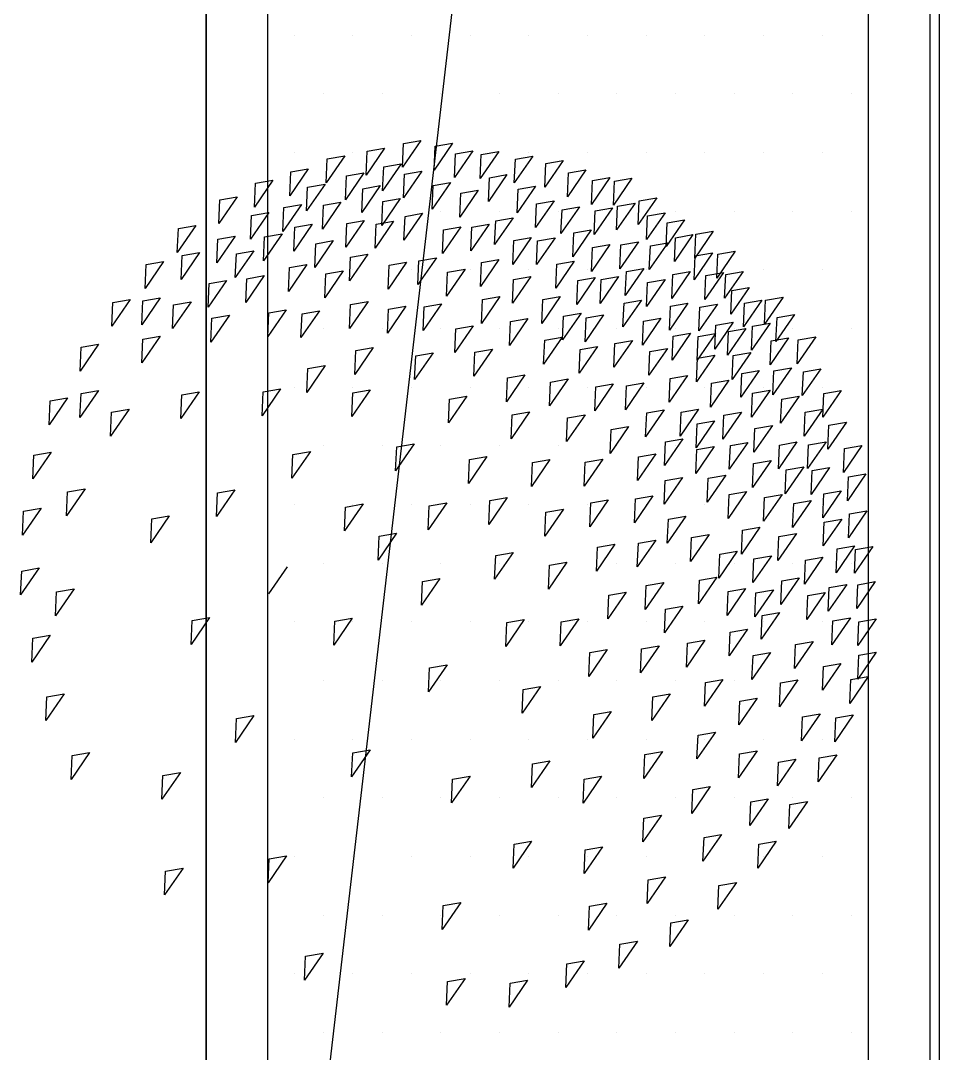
# Model space of a CAD drawing. Header units: millimetres. Extents: x 43168.9 to 43194.6, y -25545.1 to -25543.4.
# Drawn here: x 43171.352 to 43171.4127, y -25544.7542 to -25544.6871 of the extents above; entities that cross this region are included whole.
import ezdxf

# ---------------------------------------------------------------- set-up
doc = ezdxf.new("R2010")
doc.units = ezdxf.units.MM
doc.header["$LTSCALE"] = 200
doc.layers.add('agac_sgh', color=7, linetype='Continuous', true_color=0x244700)
doc.layers.add('cim_sgh', color=7, linetype='Continuous', true_color=0x248f00)
for name, color, linetype in [('arsasiniri_sgh', 10, 'Continuous'), ('gor-2_sgh', 161, 'Continuous'), ('tarama-zemin_sgh', 197, 'Continuous'), ('vaziyet-01_sgh', 33, 'Continuous')]:
    doc.layers.add(name, color=color, linetype=linetype)

msp = doc.modelspace()

# ---------------------------------------------------------------- linework, layer by layer
at = {"layer": 'agac_sgh', "color": 0}
for p, q in [((43171.377949, -25544.694911), (43171.37675, -25544.696656)), ((43171.376817, -25544.695107), (43171.377949, -25544.694911)), ((43171.380012, -25544.695085), (43171.378813, -25544.69683)), ((43171.37888, -25544.695281), (43171.380012, -25544.695085)), ((43171.375597, -25544.695415), (43171.374398, -25544.69716)), ((43171.374398, -25544.69716), (43171.374466, -25544.695611)), ((43171.374466, -25544.695611), (43171.375597, -25544.695415)), ((43171.37675, -25544.696656), (43171.376817, -25544.695107)), ((43171.378813, -25544.69683), (43171.37888, -25544.695281)), ((43171.381332, -25544.695581), (43171.380133, -25544.697326)), ((43171.3802, -25544.695777), (43171.381332, -25544.695581)), ((43171.383005, -25544.695629), (43171.381806, -25544.697375)), ((43171.381873, -25544.695825), (43171.383005, -25544.695629)), ((43171.373007, -25544.695912), (43171.371808, -25544.697657)), ((43171.371808, -25544.697657), (43171.371875, -25544.696108)), ((43171.371875, -25544.696108), (43171.373007, -25544.695912)), ((43171.380133, -25544.697326), (43171.3802, -25544.695777)), ((43171.381806, -25544.697375), (43171.381873, -25544.695825)), ((43171.385219, -25544.695922), (43171.384019, -25544.697668)), ((43171.384019, -25544.697668), (43171.384087, -25544.696118)), ((43171.384087, -25544.696118), (43171.385219, -25544.695922)), ((43171.387193, -25544.696208), (43171.385994, -25544.697954)), ((43171.385994, -25544.697954), (43171.386061, -25544.696404)), ((43171.386061, -25544.696404), (43171.387193, -25544.696208)), ((43171.37063, -25544.696758), (43171.369431, -25544.698503)), ((43171.369431, -25544.698503), (43171.369498, -25544.696954)), ((43171.369498, -25544.696954), (43171.37063, -25544.696758)), ((43171.374256, -25544.697016), (43171.373057, -25544.698761)), ((43171.373124, -25544.697212), (43171.374256, -25544.697016)), ((43171.376666, -25544.696437), (43171.375467, -25544.698183)), ((43171.375467, -25544.698183), (43171.375535, -25544.696633)), ((43171.375535, -25544.696633), (43171.376666, -25544.696437)), ((43171.378016, -25544.696896), (43171.376817, -25544.698641)), ((43171.376817, -25544.698641), (43171.376884, -25544.697092)), ((43171.376884, -25544.697092), (43171.378016, -25544.696896)), ((43171.388665, -25544.696823), (43171.387465, -25544.698569)), ((43171.387465, -25544.698569), (43171.387533, -25544.697019)), ((43171.387533, -25544.697019), (43171.388665, -25544.696823)), ((43171.368341, -25544.697492), (43171.367142, -25544.699238)), ((43171.367142, -25544.699238), (43171.367209, -25544.697688)), ((43171.367209, -25544.697688), (43171.368341, -25544.697492)), ((43171.371728, -25544.697743), (43171.370529, -25544.699489)), ((43171.370596, -25544.697939), (43171.371728, -25544.697743)), ((43171.373057, -25544.698761), (43171.373124, -25544.697212)), ((43171.379878, -25544.697636), (43171.378679, -25544.699382)), ((43171.378746, -25544.697832), (43171.379878, -25544.697636)), ((43171.383533, -25544.697132), (43171.382334, -25544.698877)), ((43171.382334, -25544.698877), (43171.382401, -25544.697328)), ((43171.382401, -25544.697328), (43171.383533, -25544.697132)), ((43171.390224, -25544.697326), (43171.389025, -25544.699071)), ((43171.389025, -25544.699071), (43171.389092, -25544.697522)), ((43171.389092, -25544.697522), (43171.390224, -25544.697326)), ((43171.391658, -25544.697368), (43171.390459, -25544.699113)), ((43171.390459, -25544.699113), (43171.390526, -25544.697564)), ((43171.390526, -25544.697564), (43171.391658, -25544.697368)), ((43171.370529, -25544.699489), (43171.370596, -25544.697939)), ((43171.375312, -25544.697847), (43171.374113, -25544.699592)), ((43171.374113, -25544.699592), (43171.37418, -25544.698043)), ((43171.37418, -25544.698043), (43171.375312, -25544.697847)), ((43171.378679, -25544.699382), (43171.378746, -25544.697832)), ((43171.381676, -25544.698146), (43171.380477, -25544.699891)), ((43171.380477, -25544.699891), (43171.380544, -25544.698342)), ((43171.380544, -25544.698342), (43171.381676, -25544.698146)), ((43171.385395, -25544.697872), (43171.384196, -25544.699618)), ((43171.384196, -25544.699618), (43171.384263, -25544.698068)), ((43171.384263, -25544.698068), (43171.385395, -25544.697872)), ((43171.366027, -25544.698569), (43171.364828, -25544.700315)), ((43171.364828, -25544.700315), (43171.364895, -25544.698765)), ((43171.364895, -25544.698765), (43171.366027, -25544.698569)), ((43171.370194, -25544.699072), (43171.368995, -25544.700817)), ((43171.369062, -25544.699268), (43171.370194, -25544.699072)), ((43171.372759, -25544.698917), (43171.37156, -25544.700662)), ((43171.37156, -25544.700662), (43171.371627, -25544.699113)), ((43171.371627, -25544.699113), (43171.372759, -25544.698917)), ((43171.376608, -25544.698685), (43171.375409, -25544.700431)), ((43171.375409, -25544.700431), (43171.375476, -25544.698881)), ((43171.375476, -25544.698881), (43171.376608, -25544.698685)), ((43171.386602, -25544.698823), (43171.385403, -25544.700568)), ((43171.385403, -25544.700568), (43171.38547, -25544.699019)), ((43171.38547, -25544.699019), (43171.386602, -25544.698823)), ((43171.391859, -25544.698975), (43171.39066, -25544.70072)), ((43171.390727, -25544.699171), (43171.391859, -25544.698975)), ((43171.393268, -25544.698635), (43171.392069, -25544.70038)), ((43171.392069, -25544.70038), (43171.392136, -25544.698831)), ((43171.392136, -25544.698831), (43171.393268, -25544.698635)), ((43171.368081, -25544.699582), (43171.366882, -25544.701328)), ((43171.366882, -25544.701328), (43171.366949, -25544.699778)), ((43171.366949, -25544.699778), (43171.368081, -25544.699582)), ((43171.368995, -25544.700817), (43171.369062, -25544.699268)), ((43171.378054, -25544.699643), (43171.376855, -25544.701388)), ((43171.376922, -25544.699839), (43171.378054, -25544.699643)), ((43171.38825, -25544.699214), (43171.38705, -25544.700959)), ((43171.38705, -25544.700959), (43171.387118, -25544.69941)), ((43171.387118, -25544.69941), (43171.38825, -25544.699214)), ((43171.3904, -25544.699276), (43171.389201, -25544.701021)), ((43171.389201, -25544.701021), (43171.389268, -25544.699472)), ((43171.389268, -25544.699472), (43171.3904, -25544.699276)), ((43171.39066, -25544.70072), (43171.390727, -25544.699171)), ((43171.393808, -25544.699604), (43171.392609, -25544.701349)), ((43171.392677, -25544.6998), (43171.393808, -25544.699604)), ((43171.363335, -25544.700436), (43171.362136, -25544.702182)), ((43171.362203, -25544.700632), (43171.363335, -25544.700436)), ((43171.370898, -25544.70035), (43171.369699, -25544.702096)), ((43171.369766, -25544.700546), (43171.370898, -25544.70035)), ((43171.374269, -25544.700105), (43171.373069, -25544.70185)), ((43171.373069, -25544.70185), (43171.373137, -25544.700301)), ((43171.373137, -25544.700301), (43171.374269, -25544.700105)), ((43171.37618, -25544.70016), (43171.374981, -25544.701906)), ((43171.374981, -25544.701906), (43171.375048, -25544.700356)), ((43171.375048, -25544.700356), (43171.37618, -25544.70016)), ((43171.376855, -25544.701388), (43171.376922, -25544.699839)), ((43171.382393, -25544.70034), (43171.381194, -25544.702086)), ((43171.381261, -25544.700536), (43171.382393, -25544.70034)), ((43171.38394, -25544.699928), (43171.382741, -25544.701673)), ((43171.382741, -25544.701673), (43171.382808, -25544.700124)), ((43171.382808, -25544.700124), (43171.38394, -25544.699928)), ((43171.392609, -25544.701349), (43171.392677, -25544.6998)), ((43171.395079, -25544.70006), (43171.39388, -25544.701805)), ((43171.39388, -25544.701805), (43171.393947, -25544.700256)), ((43171.393947, -25544.700256), (43171.395079, -25544.70006)), ((43171.362136, -25544.702182), (43171.362203, -25544.700632)), ((43171.365893, -25544.701121), (43171.364693, -25544.702866)), ((43171.364761, -25544.701317), (43171.365893, -25544.701121)), ((43171.368936, -25544.70098), (43171.367737, -25544.702725)), ((43171.367804, -25544.701176), (43171.368936, -25544.70098)), ((43171.369699, -25544.702096), (43171.369766, -25544.700546)), ((43171.380544, -25544.700516), (43171.379345, -25544.702261)), ((43171.379345, -25544.702261), (43171.379412, -25544.700712)), ((43171.379412, -25544.700712), (43171.380544, -25544.700516)), ((43171.381194, -25544.702086), (43171.381261, -25544.700536)), ((43171.389017, -25544.700723), (43171.387818, -25544.702469)), ((43171.387818, -25544.702469), (43171.387885, -25544.700919)), ((43171.387885, -25544.700919), (43171.389017, -25544.700723)), ((43171.395619, -25544.701029), (43171.39442, -25544.702774)), ((43171.394488, -25544.701225), (43171.395619, -25544.701029)), ((43171.39694, -25544.7008), (43171.395741, -25544.702546)), ((43171.395741, -25544.702546), (43171.395808, -25544.700996)), ((43171.395808, -25544.700996), (43171.39694, -25544.7008)), ((43171.364693, -25544.702866), (43171.364761, -25544.701317)), ((43171.367737, -25544.702725), (43171.367804, -25544.701176)), ((43171.372256, -25544.701419), (43171.371057, -25544.703165)), ((43171.371057, -25544.703165), (43171.371124, -25544.701615)), ((43171.371124, -25544.701615), (43171.372256, -25544.701419)), ((43171.385122, -25544.70122), (43171.383923, -25544.702966)), ((43171.383923, -25544.702966), (43171.38399, -25544.701416)), ((43171.38399, -25544.701416), (43171.385122, -25544.70122)), ((43171.386665, -25544.701227), (43171.385466, -25544.702972)), ((43171.385466, -25544.702972), (43171.385533, -25544.701423)), ((43171.385533, -25544.701423), (43171.386665, -25544.701227)), ((43171.390224, -25544.701673), (43171.389025, -25544.703419)), ((43171.389092, -25544.701869), (43171.390224, -25544.701673)), ((43171.392073, -25544.701498), (43171.390874, -25544.703244)), ((43171.390874, -25544.703244), (43171.390941, -25544.701694)), ((43171.390941, -25544.701694), (43171.392073, -25544.701498)), ((43171.393985, -25544.701554), (43171.392785, -25544.703299)), ((43171.392785, -25544.703299), (43171.392853, -25544.70175)), ((43171.392853, -25544.70175), (43171.393985, -25544.701554)), ((43171.39442, -25544.702774), (43171.394488, -25544.701225)), ((43171.363578, -25544.702198), (43171.362379, -25544.703943)), ((43171.362379, -25544.703943), (43171.362447, -25544.702393)), ((43171.362447, -25544.702393), (43171.363578, -25544.702198)), ((43171.3671, -25544.702071), (43171.365901, -25544.703816)), ((43171.365901, -25544.703816), (43171.365968, -25544.702267)), ((43171.365968, -25544.702267), (43171.3671, -25544.702071)), ((43171.374508, -25544.702286), (43171.373308, -25544.704031)), ((43171.373376, -25544.702482), (43171.374508, -25544.702286)), ((43171.389025, -25544.703419), (43171.389092, -25544.701869)), ((43171.39689, -25544.70221), (43171.395691, -25544.703955)), ((43171.395691, -25544.703955), (43171.395758, -25544.702406)), ((43171.395758, -25544.702406), (43171.39689, -25544.70221)), ((43171.398361, -25544.7021), (43171.397162, -25544.703845)), ((43171.397162, -25544.703845), (43171.397229, -25544.702296)), ((43171.397229, -25544.702296), (43171.398361, -25544.7021)), ((43171.361248, -25544.702778), (43171.360049, -25544.704524)), ((43171.360049, -25544.704524), (43171.360116, -25544.702974)), ((43171.360116, -25544.702974), (43171.361248, -25544.702778)), ((43171.370546, -25544.702972), (43171.369347, -25544.704717)), ((43171.369414, -25544.703168), (43171.370546, -25544.702972)), ((43171.373308, -25544.704031), (43171.373376, -25544.702482)), ((43171.377023, -25544.702816), (43171.375824, -25544.704562)), ((43171.375824, -25544.704562), (43171.375891, -25544.703012)), ((43171.375891, -25544.703012), (43171.377023, -25544.702816)), ((43171.37896, -25544.702529), (43171.377761, -25544.704274)), ((43171.377761, -25544.704274), (43171.377828, -25544.702725)), ((43171.377828, -25544.702725), (43171.37896, -25544.702529)), ((43171.383022, -25544.702647), (43171.381823, -25544.704392)), ((43171.381823, -25544.704392), (43171.38189, -25544.702843)), ((43171.38189, -25544.702843), (43171.383022, -25544.702647)), ((43171.38791, -25544.70275), (43171.386711, -25544.704496)), ((43171.386711, -25544.704496), (43171.386778, -25544.702946)), ((43171.386778, -25544.702946), (43171.38791, -25544.70275)), ((43171.367779, -25544.703692), (43171.36658, -25544.705438)), ((43171.366647, -25544.703888), (43171.367779, -25544.703692)), ((43171.369347, -25544.704717), (43171.369414, -25544.703168)), ((43171.37291, -25544.703383), (43171.371711, -25544.705129)), ((43171.371711, -25544.705129), (43171.371778, -25544.703579)), ((43171.371778, -25544.703579), (43171.37291, -25544.703383)), ((43171.380821, -25544.703269), (43171.379622, -25544.705015)), ((43171.379622, -25544.705015), (43171.379689, -25544.703465)), ((43171.379689, -25544.703465), (43171.380821, -25544.703269)), ((43171.385097, -25544.703737), (43171.383898, -25544.705482)), ((43171.383965, -25544.703933), (43171.385097, -25544.703737)), ((43171.39079, -25544.703749), (43171.389591, -25544.705495)), ((43171.389658, -25544.703945), (43171.39079, -25544.703749)), ((43171.392425, -25544.703225), (43171.391226, -25544.70497)), ((43171.391226, -25544.70497), (43171.391293, -25544.703421)), ((43171.391293, -25544.703421), (43171.392425, -25544.703225)), ((43171.395443, -25544.703426), (43171.394244, -25544.705172)), ((43171.394244, -25544.705172), (43171.394312, -25544.703622)), ((43171.394312, -25544.703622), (43171.395443, -25544.703426)), ((43171.397594, -25544.703489), (43171.396395, -25544.705234)), ((43171.396395, -25544.705234), (43171.396462, -25544.703685)), ((43171.396462, -25544.703685), (43171.397594, -25544.703489)), ((43171.398877, -25544.703412), (43171.397678, -25544.705157)), ((43171.397678, -25544.705157), (43171.397745, -25544.703608)), ((43171.397745, -25544.703608), (43171.398877, -25544.703412)), ((43171.365335, -25544.704003), (43171.364136, -25544.705748)), ((43171.364136, -25544.705748), (43171.364203, -25544.704199)), ((43171.364203, -25544.704199), (43171.365335, -25544.704003)), ((43171.36658, -25544.705438), (43171.366647, -25544.703888)), ((43171.383898, -25544.705482), (43171.383965, -25544.703933)), ((43171.389268, -25544.703819), (43171.388069, -25544.705565)), ((43171.388069, -25544.705565), (43171.388136, -25544.704015)), ((43171.388136, -25544.704015), (43171.389268, -25544.703819)), ((43171.389591, -25544.705495), (43171.389658, -25544.703945)), ((43171.393808, -25544.703951), (43171.392609, -25544.705696)), ((43171.392609, -25544.705696), (43171.392677, -25544.704147)), ((43171.392677, -25544.704147), (43171.393808, -25544.703951)), ((43171.399279, -25544.704453), (43171.39808, -25544.706198)), ((43171.398147, -25544.704649), (43171.399279, -25544.704453)), ((43171.361021, -25544.705136), (43171.359822, -25544.706881)), ((43171.359889, -25544.705332), (43171.361021, -25544.705136)), ((43171.383085, -25544.705051), (43171.381886, -25544.706797)), ((43171.381953, -25544.705247), (43171.383085, -25544.705051)), ((43171.386996, -25544.70505), (43171.385797, -25544.706796)), ((43171.385864, -25544.705246), (43171.386996, -25544.70505)), ((43171.39808, -25544.706198), (43171.398147, -25544.704649)), ((43171.401468, -25544.705088), (43171.400269, -25544.706834)), ((43171.400336, -25544.705284), (43171.401468, -25544.705088)), ((43171.359072, -25544.705232), (43171.357873, -25544.706977)), ((43171.357873, -25544.706977), (43171.35794, -25544.705428)), ((43171.35794, -25544.705428), (43171.359072, -25544.705232)), ((43171.359822, -25544.706881), (43171.359889, -25544.705332)), ((43171.363025, -25544.705385), (43171.361826, -25544.70713)), ((43171.361826, -25544.70713), (43171.361893, -25544.705581)), ((43171.361893, -25544.705581), (43171.363025, -25544.705385)), ((43171.37452, -25544.705375), (43171.373321, -25544.70712)), ((43171.373321, -25544.70712), (43171.373388, -25544.705571)), ((43171.373388, -25544.705571), (43171.37452, -25544.705375)), ((43171.376973, -25544.705675), (43171.375774, -25544.70742)), ((43171.375841, -25544.705871), (43171.376973, -25544.705675)), ((43171.379299, -25544.705513), (43171.3781, -25544.707259)), ((43171.3781, -25544.707259), (43171.378167, -25544.705709)), ((43171.378167, -25544.705709), (43171.379299, -25544.705513)), ((43171.381886, -25544.706797), (43171.381953, -25544.705247)), ((43171.385797, -25544.706796), (43171.385864, -25544.705246)), ((43171.392274, -25544.705279), (43171.391075, -25544.707025)), ((43171.391075, -25544.707025), (43171.391142, -25544.705475)), ((43171.391142, -25544.705475), (43171.392274, -25544.705279)), ((43171.395293, -25544.705481), (43171.394093, -25544.707227)), ((43171.394093, -25544.707227), (43171.394161, -25544.705677)), ((43171.394161, -25544.705677), (43171.395293, -25544.705481)), ((43171.397204, -25544.705537), (43171.396005, -25544.707282)), ((43171.396005, -25544.707282), (43171.396072, -25544.705733)), ((43171.396072, -25544.705733), (43171.397204, -25544.705537)), ((43171.400097, -25544.705277), (43171.398898, -25544.707023)), ((43171.398898, -25544.707023), (43171.398965, -25544.705473)), ((43171.398965, -25544.705473), (43171.400097, -25544.705277)), ((43171.400269, -25544.706834), (43171.400336, -25544.705284)), ((43171.365515, -25544.706258), (43171.364316, -25544.708003)), ((43171.364316, -25544.708003), (43171.364383, -25544.706454)), ((43171.364383, -25544.706454), (43171.365515, -25544.706258)), ((43171.369213, -25544.705907), (43171.368014, -25544.707653)), ((43171.368014, -25544.707653), (43171.368081, -25544.706103)), ((43171.368081, -25544.706103), (43171.369213, -25544.705907)), ((43171.371363, -25544.70597), (43171.370164, -25544.707715)), ((43171.370164, -25544.707715), (43171.370232, -25544.706166)), ((43171.370232, -25544.706166), (43171.371363, -25544.70597)), ((43171.375774, -25544.70742), (43171.375841, -25544.705871)), ((43171.384896, -25544.706477), (43171.383697, -25544.708222)), ((43171.383764, -25544.706673), (43171.384896, -25544.706477)), ((43171.388354, -25544.706119), (43171.387155, -25544.707865)), ((43171.387155, -25544.707865), (43171.387223, -25544.706315)), ((43171.387223, -25544.706315), (43171.388354, -25544.706119)), ((43171.389809, -25544.706238), (43171.38861, -25544.707983)), ((43171.38861, -25544.707983), (43171.388677, -25544.706434)), ((43171.388677, -25544.706434), (43171.389809, -25544.706238)), ((43171.393544, -25544.70646), (43171.392345, -25544.708206)), ((43171.392413, -25544.706656), (43171.393544, -25544.70646)), ((43171.40221, -25544.706216), (43171.401011, -25544.707961)), ((43171.401011, -25544.707961), (43171.401078, -25544.706412)), ((43171.401078, -25544.706412), (43171.40221, -25544.706216)), ((43171.381349, -25544.706946), (43171.38015, -25544.708691)), ((43171.38015, -25544.708691), (43171.380217, -25544.707142)), ((43171.380217, -25544.707142), (43171.381349, -25544.706946)), ((43171.383697, -25544.708222), (43171.383764, -25544.706673)), ((43171.392345, -25544.708206), (43171.392413, -25544.706656)), ((43171.398236, -25544.706711), (43171.397036, -25544.708456)), ((43171.397036, -25544.708456), (43171.397104, -25544.706907)), ((43171.397104, -25544.706907), (43171.398236, -25544.706711)), ((43171.399057, -25544.707116), (43171.397858, -25544.708861)), ((43171.397925, -25544.707312), (43171.399057, -25544.707116)), ((43171.400625, -25544.70678), (43171.399426, -25544.708525)), ((43171.399426, -25544.708525), (43171.399493, -25544.706976)), ((43171.399493, -25544.706976), (43171.400625, -25544.70678)), ((43171.361025, -25544.707615), (43171.359826, -25544.70936)), ((43171.359826, -25544.70936), (43171.359894, -25544.707811)), ((43171.359894, -25544.707811), (43171.361025, -25544.707615)), ((43171.387122, -25544.707685), (43171.385923, -25544.709431)), ((43171.38599, -25544.707881), (43171.387122, -25544.707685)), ((43171.395469, -25544.707431), (43171.39427, -25544.709177)), ((43171.39427, -25544.709177), (43171.394337, -25544.707627)), ((43171.394337, -25544.707627), (43171.395469, -25544.707431)), ((43171.397091, -25544.70744), (43171.395892, -25544.709186)), ((43171.395892, -25544.709186), (43171.395959, -25544.707636)), ((43171.395959, -25544.707636), (43171.397091, -25544.70744)), ((43171.397858, -25544.708861), (43171.397925, -25544.707312)), ((43171.401832, -25544.70773), (43171.400633, -25544.709476)), ((43171.400701, -25544.707926), (43171.401832, -25544.70773)), ((43171.403593, -25544.707667), (43171.402394, -25544.709412)), ((43171.402461, -25544.707863), (43171.403593, -25544.707667)), ((43171.357022, -25544.708147), (43171.355823, -25544.709893)), ((43171.355823, -25544.709893), (43171.35589, -25544.708343)), ((43171.35589, -25544.708343), (43171.357022, -25544.708147)), ((43171.37486, -25544.708359), (43171.373661, -25544.710105)), ((43171.373728, -25544.708555), (43171.37486, -25544.708359)), ((43171.382594, -25544.708469), (43171.381395, -25544.710215)), ((43171.381463, -25544.708665), (43171.382594, -25544.708469)), ((43171.385923, -25544.709431), (43171.38599, -25544.707881)), ((43171.389419, -25544.708286), (43171.38822, -25544.710031)), ((43171.38822, -25544.710031), (43171.388287, -25544.708482)), ((43171.388287, -25544.708482), (43171.389419, -25544.708286)), ((43171.391683, -25544.707894), (43171.390484, -25544.709639)), ((43171.390484, -25544.709639), (43171.390551, -25544.70809)), ((43171.390551, -25544.70809), (43171.391683, -25544.707894)), ((43171.393959, -25544.708417), (43171.39276, -25544.710163)), ((43171.392828, -25544.708613), (43171.393959, -25544.708417)), ((43171.400633, -25544.709476), (43171.400701, -25544.707926)), ((43171.402394, -25544.709412), (43171.402461, -25544.707863)), ((43171.373661, -25544.710105), (43171.373728, -25544.708555)), ((43171.378746, -25544.708701), (43171.377547, -25544.710446)), ((43171.377547, -25544.710446), (43171.377614, -25544.708897)), ((43171.377614, -25544.708897), (43171.378746, -25544.708701)), ((43171.381395, -25544.710215), (43171.381463, -25544.708665)), ((43171.39276, -25544.710163), (43171.392828, -25544.708613)), ((43171.397041, -25544.70885), (43171.395842, -25544.710595)), ((43171.395842, -25544.710595), (43171.395909, -25544.709046)), ((43171.395909, -25544.709046), (43171.397041, -25544.70885)), ((43171.399367, -25544.708689), (43171.398168, -25544.710434)), ((43171.398168, -25544.710434), (43171.398236, -25544.708885)), ((43171.398236, -25544.708885), (43171.399367, -25544.708689)), ((43171.371741, -25544.709527), (43171.370542, -25544.711273)), ((43171.370542, -25544.711273), (43171.370609, -25544.709723)), ((43171.370609, -25544.709723), (43171.371741, -25544.709527)), ((43171.402009, -25544.70968), (43171.400809, -25544.711426)), ((43171.400877, -25544.709876), (43171.402009, -25544.70968)), ((43171.40392, -25544.709736), (43171.402721, -25544.711481)), ((43171.402788, -25544.709932), (43171.40392, -25544.709736)), ((43171.384707, -25544.710132), (43171.383508, -25544.711878)), ((43171.383508, -25544.711878), (43171.383575, -25544.710328)), ((43171.383575, -25544.710328), (43171.384707, -25544.710132)), ((43171.387508, -25544.710404), (43171.386309, -25544.712149)), ((43171.386376, -25544.7106), (43171.387508, -25544.710404)), ((43171.395267, -25544.710171), (43171.394068, -25544.711917)), ((43171.394068, -25544.711917), (43171.394136, -25544.710367)), ((43171.394136, -25544.710367), (43171.395267, -25544.710171)), ((43171.397959, -25544.710478), (43171.39676, -25544.712224)), ((43171.396827, -25544.710674), (43171.397959, -25544.710478)), ((43171.399921, -25544.709849), (43171.398722, -25544.711594)), ((43171.398722, -25544.711594), (43171.398789, -25544.710045)), ((43171.398789, -25544.710045), (43171.399921, -25544.709849)), ((43171.400809, -25544.711426), (43171.400877, -25544.709876)), ((43171.402721, -25544.711481), (43171.402788, -25544.709932)), ((43171.357014, -25544.71116), (43171.355815, -25544.712905)), ((43171.355882, -25544.711356), (43171.357014, -25544.71116)), ((43171.368836, -25544.711045), (43171.367637, -25544.71279)), ((43171.367704, -25544.711241), (43171.368836, -25544.711045)), ((43171.374659, -25544.711099), (43171.37346, -25544.712845)), ((43171.373527, -25544.711295), (43171.374659, -25544.711099)), ((43171.386309, -25544.712149), (43171.386376, -25544.7106)), ((43171.390438, -25544.710718), (43171.389239, -25544.712463)), ((43171.389239, -25544.712463), (43171.389306, -25544.710914)), ((43171.389306, -25544.710914), (43171.390438, -25544.710718)), ((43171.392438, -25544.710661), (43171.391239, -25544.712407)), ((43171.391239, -25544.712407), (43171.391306, -25544.710857)), ((43171.391306, -25544.710857), (43171.392438, -25544.710661)), ((43171.39676, -25544.712224), (43171.396827, -25544.710674)), ((43171.400625, -25544.711128), (43171.399426, -25544.712873)), ((43171.399493, -25544.711324), (43171.400625, -25544.711128)), ((43171.405253, -25544.711147), (43171.404054, -25544.712893)), ((43171.404121, -25544.711343), (43171.405253, -25544.711147)), ((43171.35501, -25544.711635), (43171.353811, -25544.713381)), ((43171.353811, -25544.713381), (43171.353878, -25544.711831)), ((43171.353878, -25544.711831), (43171.35501, -25544.711635)), ((43171.355815, -25544.712905), (43171.355882, -25544.711356)), ((43171.363553, -25544.711235), (43171.362354, -25544.71298)), ((43171.362354, -25544.71298), (43171.362422, -25544.711431)), ((43171.362422, -25544.711431), (43171.363553, -25544.711235)), ((43171.367637, -25544.71279), (43171.367704, -25544.711241)), ((43171.37346, -25544.712845), (43171.373527, -25544.711295)), ((43171.380934, -25544.71151), (43171.379735, -25544.713255)), ((43171.379735, -25544.713255), (43171.379802, -25544.711706)), ((43171.379802, -25544.711706), (43171.380934, -25544.71151)), ((43171.399426, -25544.712873), (43171.399493, -25544.711324)), ((43171.402512, -25544.711525), (43171.401313, -25544.713271)), ((43171.401313, -25544.713271), (43171.40138, -25544.711721)), ((43171.40138, -25544.711721), (43171.402512, -25544.711525)), ((43171.404054, -25544.712893), (43171.404121, -25544.711343)), ((43171.359001, -25544.712361), (43171.357802, -25544.714107)), ((43171.357869, -25544.712557), (43171.359001, -25544.712361)), ((43171.393746, -25544.712415), (43171.392547, -25544.714161)), ((43171.392614, -25544.712611), (43171.393746, -25544.712415)), ((43171.395984, -25544.712366), (43171.394785, -25544.714111)), ((43171.394853, -25544.712562), (43171.395984, -25544.712366)), ((43171.404046, -25544.712371), (43171.402847, -25544.714116)), ((43171.402914, -25544.712567), (43171.404046, -25544.712371)), ((43171.357802, -25544.714107), (43171.357869, -25544.712557)), ((43171.385009, -25544.712543), (43171.38381, -25544.714289)), ((43171.38381, -25544.714289), (43171.383877, -25544.712739)), ((43171.383877, -25544.712739), (43171.385009, -25544.712543)), ((43171.388615, -25544.712724), (43171.387415, -25544.71447)), ((43171.387415, -25544.71447), (43171.387483, -25544.71292)), ((43171.387483, -25544.71292), (43171.388615, -25544.712724)), ((43171.392547, -25544.714161), (43171.392614, -25544.712611)), ((43171.394785, -25544.714111), (43171.394853, -25544.712562)), ((43171.39702, -25544.71312), (43171.395821, -25544.714866)), ((43171.395888, -25544.713316), (43171.39702, -25544.71312)), ((43171.398764, -25544.712561), (43171.397565, -25544.714306)), ((43171.397565, -25544.714306), (43171.397632, -25544.712757)), ((43171.397632, -25544.712757), (43171.398764, -25544.712561)), ((43171.402847, -25544.714116), (43171.402914, -25544.712567)), ((43171.391432, -25544.713492), (43171.390233, -25544.715238)), ((43171.390233, -25544.715238), (43171.3903, -25544.713688)), ((43171.3903, -25544.713688), (43171.391432, -25544.713492)), ((43171.395821, -25544.714866), (43171.395888, -25544.713316)), ((43171.400776, -25544.71342), (43171.399577, -25544.715165)), ((43171.399577, -25544.715165), (43171.399644, -25544.713616)), ((43171.399644, -25544.713616), (43171.400776, -25544.71342)), ((43171.40558, -25544.713216), (43171.404381, -25544.714961)), ((43171.404381, -25544.714961), (43171.404448, -25544.713412)), ((43171.404448, -25544.713412), (43171.40558, -25544.713216)), ((43171.394966, -25544.714281), (43171.393767, -25544.716027)), ((43171.393767, -25544.716027), (43171.393834, -25544.714477)), ((43171.393834, -25544.714477), (43171.394966, -25544.714281)), ((43171.399179, -25544.714518), (43171.39798, -25544.716263)), ((43171.398047, -25544.714714), (43171.399179, -25544.714518)), ((43171.402373, -25544.714496), (43171.401174, -25544.716241)), ((43171.401241, -25544.714692), (43171.402373, -25544.714496)), ((43171.404264, -25544.714475), (43171.403065, -25544.71622)), ((43171.403132, -25544.714671), (43171.404264, -25544.714475)), ((43171.353953, -25544.715151), (43171.352754, -25544.716897)), ((43171.352821, -25544.715347), (43171.353953, -25544.715151)), ((43171.370773, -25544.715105), (43171.369573, -25544.716851)), ((43171.369641, -25544.715301), (43171.370773, -25544.715105)), ((43171.377514, -25544.714614), (43171.376314, -25544.71636)), ((43171.376314, -25544.71636), (43171.376382, -25544.71481)), ((43171.376382, -25544.71481), (43171.377514, -25544.714614)), ((43171.397003, -25544.714798), (43171.395804, -25544.716543)), ((43171.395804, -25544.716543), (43171.395871, -25544.714994)), ((43171.395871, -25544.714994), (43171.397003, -25544.714798)), ((43171.39798, -25544.716263), (43171.398047, -25544.714714)), ((43171.401174, -25544.716241), (43171.401241, -25544.714692)), ((43171.403065, -25544.71622), (43171.403132, -25544.714671)), ((43171.406587, -25544.714733), (43171.405387, -25544.716478)), ((43171.405387, -25544.716478), (43171.405455, -25544.714929)), ((43171.405455, -25544.714929), (43171.406587, -25544.714733)), ((43171.352754, -25544.716897), (43171.352821, -25544.715347)), ((43171.369573, -25544.716851), (43171.369641, -25544.715301)), ((43171.382242, -25544.715438), (43171.381043, -25544.717183)), ((43171.381043, -25544.717183), (43171.381111, -25544.715634)), ((43171.381111, -25544.715634), (43171.382242, -25544.715438)), ((43171.386326, -25544.715632), (43171.385127, -25544.717378)), ((43171.385127, -25544.717378), (43171.385194, -25544.715828)), ((43171.385194, -25544.715828), (43171.386326, -25544.715632)), ((43171.389759, -25544.715618), (43171.38856, -25544.717363)), ((43171.38856, -25544.717363), (43171.388627, -25544.715814)), ((43171.388627, -25544.715814), (43171.389759, -25544.715618)), ((43171.393218, -25544.71526), (43171.392019, -25544.717006)), ((43171.392019, -25544.717006), (43171.392086, -25544.715456)), ((43171.392086, -25544.715456), (43171.393218, -25544.71526)), ((43171.400688, -25544.715706), (43171.399489, -25544.717451)), ((43171.399556, -25544.715902), (43171.400688, -25544.715706)), ((43171.399489, -25544.717451), (43171.399556, -25544.715902)), ((43171.402814, -25544.71611), (43171.401614, -25544.717856)), ((43171.401614, -25544.717856), (43171.401682, -25544.716306)), ((43171.401682, -25544.716306), (43171.402814, -25544.71611)), ((43171.404486, -25544.716159), (43171.403287, -25544.717904)), ((43171.403287, -25544.717904), (43171.403354, -25544.716355)), ((43171.403354, -25544.716355), (43171.404486, -25544.716159)), ((43171.394941, -25544.716797), (43171.393742, -25544.718543)), ((43171.393742, -25544.718543), (43171.393809, -25544.716993)), ((43171.393809, -25544.716993), (43171.394941, -25544.716797)), ((43171.397745, -25544.71665), (43171.396546, -25544.718395)), ((43171.396546, -25544.718395), (43171.396613, -25544.716846)), ((43171.396613, -25544.716846), (43171.397745, -25544.71665)), ((43171.406851, -25544.716571), (43171.405652, -25544.718316)), ((43171.405652, -25544.718316), (43171.405719, -25544.716767)), ((43171.405719, -25544.716767), (43171.406851, -25544.716571)), ((43171.356146, -25544.717541), (43171.354947, -25544.719287)), ((43171.354947, -25544.719287), (43171.355014, -25544.717737)), ((43171.355014, -25544.717737), (43171.356146, -25544.717541)), ((43171.36588, -25544.717595), (43171.364681, -25544.71934)), ((43171.364681, -25544.71934), (43171.364748, -25544.717791)), ((43171.364748, -25544.717791), (43171.36588, -25544.717595)), ((43171.399103, -25544.717719), (43171.397904, -25544.719464)), ((43171.397972, -25544.717915), (43171.399103, -25544.717719)), ((43171.405253, -25544.717668), (43171.404054, -25544.719414)), ((43171.404054, -25544.719414), (43171.404122, -25544.717864)), ((43171.404122, -25544.717864), (43171.405253, -25544.717668)), ((43171.374193, -25544.718522), (43171.372994, -25544.720268)), ((43171.373062, -25544.718718), (43171.374193, -25544.718522)), ((43171.379627, -25544.718451), (43171.378427, -25544.720196)), ((43171.378495, -25544.718647), (43171.379627, -25544.718451)), ((43171.383563, -25544.718107), (43171.382364, -25544.719853)), ((43171.382364, -25544.719853), (43171.382431, -25544.718303)), ((43171.382431, -25544.718303), (43171.383563, -25544.718107)), ((43171.390124, -25544.718259), (43171.388925, -25544.720005)), ((43171.388925, -25544.720005), (43171.388992, -25544.718455)), ((43171.388992, -25544.718455), (43171.390124, -25544.718259)), ((43171.393016, -25544.718), (43171.391817, -25544.719746)), ((43171.391817, -25544.719746), (43171.391885, -25544.718196)), ((43171.391885, -25544.718196), (43171.393016, -25544.718)), ((43171.397904, -25544.719464), (43171.397972, -25544.717915)), ((43171.401405, -25544.7179), (43171.400206, -25544.719646)), ((43171.400206, -25544.719646), (43171.400273, -25544.718096)), ((43171.400273, -25544.718096), (43171.401405, -25544.7179)), ((43171.403292, -25544.718298), (43171.402092, -25544.720043)), ((43171.402092, -25544.720043), (43171.40216, -25544.718494)), ((43171.40216, -25544.718494), (43171.403292, -25544.718298)), ((43171.353287, -25544.718793), (43171.352088, -25544.720539)), ((43171.352088, -25544.720539), (43171.352155, -25544.718989)), ((43171.352155, -25544.718989), (43171.353287, -25544.718793)), ((43171.372994, -25544.720268), (43171.373062, -25544.718718)), ((43171.378427, -25544.720196), (43171.378495, -25544.718647)), ((43171.387206, -25544.718861), (43171.386007, -25544.720607)), ((43171.386007, -25544.720607), (43171.386074, -25544.719057)), ((43171.386074, -25544.719057), (43171.387206, -25544.718861)), ((43171.406914, -25544.718975), (43171.405715, -25544.72072)), ((43171.405715, -25544.72072), (43171.405782, -25544.719171)), ((43171.405782, -25544.719171), (43171.406914, -25544.718975)), ((43171.361604, -25544.719301), (43171.360405, -25544.721047)), ((43171.360405, -25544.721047), (43171.360472, -25544.719497)), ((43171.360472, -25544.719497), (43171.361604, -25544.719301)), ((43171.395154, -25544.719321), (43171.393955, -25544.721066)), ((43171.393955, -25544.721066), (43171.394023, -25544.719517)), ((43171.394023, -25544.719517), (43171.395154, -25544.719321)), ((43171.405279, -25544.7195), (43171.40408, -25544.721245)), ((43171.40408, -25544.721245), (43171.404147, -25544.719696)), ((43171.404147, -25544.719696), (43171.405279, -25544.7195)), ((43171.376369, -25544.720416), (43171.37517, -25544.722161)), ((43171.375237, -25544.720612), (43171.376369, -25544.720416)), ((43171.396664, -25544.720508), (43171.395465, -25544.722254)), ((43171.395532, -25544.720704), (43171.396664, -25544.720508)), ((43171.399971, -25544.720032), (43171.398772, -25544.721778)), ((43171.398772, -25544.721778), (43171.398839, -25544.720228)), ((43171.398839, -25544.720228), (43171.399971, -25544.720032)), ((43171.402336, -25544.720444), (43171.401137, -25544.722189)), ((43171.401204, -25544.72064), (43171.402336, -25544.720444)), ((43171.37517, -25544.722161), (43171.375237, -25544.720612)), ((43171.390551, -25544.721132), (43171.389352, -25544.722877)), ((43171.38942, -25544.721328), (43171.390551, -25544.721132)), ((43171.393205, -25544.720866), (43171.392006, -25544.722611)), ((43171.392006, -25544.722611), (43171.392073, -25544.721062)), ((43171.392073, -25544.721062), (43171.393205, -25544.720866)), ((43171.395465, -25544.722254), (43171.395532, -25544.720704)), ((43171.401137, -25544.722189), (43171.401204, -25544.72064)), ((43171.406109, -25544.72124), (43171.40491, -25544.722985)), ((43171.404977, -25544.721436), (43171.406109, -25544.72124)), ((43171.38394, -25544.721665), (43171.382741, -25544.72341)), ((43171.382741, -25544.72341), (43171.382808, -25544.721861)), ((43171.382808, -25544.721861), (43171.38394, -25544.721665)), ((43171.389352, -25544.722877), (43171.38942, -25544.721328)), ((43171.3985, -25544.721591), (43171.397301, -25544.723337)), ((43171.397301, -25544.723337), (43171.397368, -25544.721787)), ((43171.397368, -25544.721787), (43171.3985, -25544.721591)), ((43171.400713, -25544.721884), (43171.399514, -25544.72363)), ((43171.399581, -25544.72208), (43171.400713, -25544.721884)), ((43171.40491, -25544.722985), (43171.404977, -25544.721436)), ((43171.407304, -25544.721275), (43171.406104, -25544.72302)), ((43171.406104, -25544.72302), (43171.406172, -25544.721471)), ((43171.406172, -25544.721471), (43171.407304, -25544.721275)), ((43171.387432, -25544.7223), (43171.386233, -25544.724045)), ((43171.386233, -25544.724045), (43171.386301, -25544.722496)), ((43171.386301, -25544.722496), (43171.387432, -25544.7223)), ((43171.399514, -25544.72363), (43171.399581, -25544.72208)), ((43171.404059, -25544.721981), (43171.40286, -25544.723727)), ((43171.40286, -25544.723727), (43171.402927, -25544.722177)), ((43171.402927, -25544.722177), (43171.404059, -25544.721981)), ((43171.353161, -25544.722679), (43171.351962, -25544.724425)), ((43171.351962, -25544.724425), (43171.352029, -25544.722875)), ((43171.352029, -25544.722875), (43171.353161, -25544.722679)), ((43171.369263, -25544.722612), (43171.368064, -25544.724358)), ((43171.379186, -25544.723358), (43171.377987, -25544.725103)), ((43171.377987, -25544.725103), (43171.378055, -25544.723554)), ((43171.378055, -25544.723554), (43171.379186, -25544.723358)), ((43171.393721, -25544.723626), (43171.392522, -25544.725372)), ((43171.392522, -25544.725372), (43171.392589, -25544.723822)), ((43171.392589, -25544.723822), (43171.393721, -25544.723626)), ((43171.397179, -25544.723269), (43171.39598, -25544.725015)), ((43171.39598, -25544.725015), (43171.396047, -25544.723465)), ((43171.396047, -25544.723465), (43171.397179, -25544.723269)), ((43171.402524, -25544.72331), (43171.401325, -25544.725055)), ((43171.401325, -25544.725055), (43171.401393, -25544.723506)), ((43171.401393, -25544.723506), (43171.402524, -25544.72331)), ((43171.405606, -25544.723742), (43171.404407, -25544.725488)), ((43171.404474, -25544.723938), (43171.405606, -25544.723742)), ((43171.407454, -25544.723567), (43171.406255, -25544.725312)), ((43171.406255, -25544.725312), (43171.406323, -25544.723763)), ((43171.406323, -25544.723763), (43171.407454, -25544.723567)), ((43171.355429, -25544.724042), (43171.35423, -25544.725787)), ((43171.35423, -25544.725787), (43171.354297, -25544.724238)), ((43171.354297, -25544.724238), (43171.355429, -25544.724042)), ((43171.391281, -25544.724242), (43171.390082, -25544.725988)), ((43171.390082, -25544.725988), (43171.390149, -25544.724438)), ((43171.390149, -25544.724438), (43171.391281, -25544.724242)), ((43171.399041, -25544.72401), (43171.397842, -25544.725755)), ((43171.397842, -25544.725755), (43171.397909, -25544.724206)), ((43171.397909, -25544.724206), (43171.399041, -25544.72401)), ((43171.400843, -25544.7241), (43171.399644, -25544.725845)), ((43171.399644, -25544.725845), (43171.399711, -25544.724296)), ((43171.399711, -25544.724296), (43171.400843, -25544.7241)), ((43171.40421, -25544.724274), (43171.403011, -25544.726019)), ((43171.403011, -25544.726019), (43171.403078, -25544.72447)), ((43171.403078, -25544.72447), (43171.40421, -25544.724274)), ((43171.404407, -25544.725488), (43171.404474, -25544.723938)), ((43171.394966, -25544.72515), (43171.393767, -25544.726895)), ((43171.393834, -25544.725346), (43171.394966, -25544.72515)), ((43171.364233, -25544.725899), (43171.363034, -25544.727644)), ((43171.363101, -25544.726095), (43171.364233, -25544.725899)), ((43171.373489, -25544.725938), (43171.37229, -25544.727684)), ((43171.372357, -25544.726134), (43171.373489, -25544.725938)), ((43171.393767, -25544.726895), (43171.393834, -25544.725346)), ((43171.401242, -25544.725561), (43171.400043, -25544.727306)), ((43171.400043, -25544.727306), (43171.40011, -25544.725757)), ((43171.40011, -25544.725757), (43171.401242, -25544.725561)), ((43171.405845, -25544.725923), (43171.404646, -25544.727668)), ((43171.404713, -25544.726119), (43171.405845, -25544.725923)), ((43171.363034, -25544.727644), (43171.363101, -25544.726095)), ((43171.37229, -25544.727684), (43171.372357, -25544.726134)), ((43171.384657, -25544.726033), (43171.383458, -25544.727779)), ((43171.383458, -25544.727779), (43171.383525, -25544.726229)), ((43171.383525, -25544.726229), (43171.384657, -25544.726033)), ((43171.3882, -25544.725983), (43171.387001, -25544.727729)), ((43171.387001, -25544.727729), (43171.387068, -25544.726179)), ((43171.387068, -25544.726179), (43171.3882, -25544.725983)), ((43171.404646, -25544.727668), (43171.404713, -25544.726119)), ((43171.407517, -25544.725971), (43171.406318, -25544.727717)), ((43171.406318, -25544.727717), (43171.406386, -25544.726167)), ((43171.406386, -25544.726167), (43171.407517, -25544.725971)), ((43171.353878, -25544.727048), (43171.352679, -25544.728793)), ((43171.352679, -25544.728793), (43171.352746, -25544.727244)), ((43171.352746, -25544.727244), (43171.353878, -25544.727048)), ((43171.399167, -25544.726645), (43171.397967, -25544.72839)), ((43171.397967, -25544.72839), (43171.398035, -25544.726841)), ((43171.398035, -25544.726841), (43171.399167, -25544.726645)), ((43171.393419, -25544.727736), (43171.39222, -25544.729482)), ((43171.39222, -25544.729482), (43171.392287, -25544.727932)), ((43171.392287, -25544.727932), (43171.393419, -25544.727736)), ((43171.3964, -25544.727365), (43171.395201, -25544.729111)), ((43171.395201, -25544.729111), (43171.395268, -25544.727561)), ((43171.395268, -25544.727561), (43171.3964, -25544.727365)), ((43171.403417, -25544.727454), (43171.402218, -25544.7292)), ((43171.402218, -25544.7292), (43171.402286, -25544.72765)), ((43171.402286, -25544.72765), (43171.403417, -25544.727454)), ((43171.390049, -25544.727982), (43171.388849, -25544.729727)), ((43171.388849, -25544.729727), (43171.388917, -25544.728178)), ((43171.388917, -25544.728178), (43171.390049, -25544.727982)), ((43171.400651, -25544.728175), (43171.399452, -25544.72992)), ((43171.399452, -25544.72992), (43171.399519, -25544.728371)), ((43171.399519, -25544.728371), (43171.400651, -25544.728175)), ((43171.407517, -25544.728145), (43171.406318, -25544.729891)), ((43171.406318, -25544.729891), (43171.406386, -25544.728341)), ((43171.406386, -25544.728341), (43171.407517, -25544.728145)), ((43171.379652, -25544.728977), (43171.378453, -25544.730722)), ((43171.378453, -25544.730722), (43171.37852, -25544.729173)), ((43171.37852, -25544.729173), (43171.379652, -25544.728977)), ((43171.405229, -25544.72888), (43171.404029, -25544.730625)), ((43171.404029, -25544.730625), (43171.404097, -25544.729076)), ((43171.404097, -25544.729076), (43171.405229, -25544.72888)), ((43171.397569, -25544.729916), (43171.39637, -25544.731661)), ((43171.396437, -25544.730112), (43171.397569, -25544.729916)), ((43171.402437, -25544.729943), (43171.401237, -25544.731688)), ((43171.401305, -25544.730139), (43171.402437, -25544.729943)), ((43171.407002, -25544.729732), (43171.405803, -25544.731477)), ((43171.405803, -25544.731477), (43171.40587, -25544.729928)), ((43171.40587, -25544.729928), (43171.407002, -25544.729732)), ((43171.385722, -25544.730373), (43171.384523, -25544.732119)), ((43171.384523, -25544.732119), (43171.38459, -25544.730569)), ((43171.38459, -25544.730569), (43171.385722, -25544.730373)), ((43171.39637, -25544.731661), (43171.396437, -25544.730112)), ((43171.401237, -25544.731688), (43171.401305, -25544.730139)), ((43171.354796, -25544.73085), (43171.353597, -25544.732595)), ((43171.353597, -25544.732595), (43171.353664, -25544.731046)), ((43171.353664, -25544.731046), (43171.354796, -25544.73085)), ((43171.394149, -25544.730846), (43171.392949, -25544.732592)), ((43171.392949, -25544.732592), (43171.393017, -25544.731042)), ((43171.393017, -25544.731042), (43171.394149, -25544.730846)), ((43171.399795, -25544.731125), (43171.398596, -25544.73287)), ((43171.398664, -25544.731321), (43171.399795, -25544.731125)), ((43171.398596, -25544.73287), (43171.398664, -25544.731321)), ((43171.367102, -25544.732266), (43171.365903, -25544.734011)), ((43171.365903, -25544.734011), (43171.365971, -25544.732462)), ((43171.365971, -25544.732462), (43171.367102, -25544.732266)), ((43171.390313, -25544.731994), (43171.389114, -25544.733739)), ((43171.389114, -25544.733739), (43171.389181, -25544.73219)), ((43171.389181, -25544.73219), (43171.390313, -25544.731994)), ((43171.40387, -25544.732158), (43171.402671, -25544.733903)), ((43171.402671, -25544.733903), (43171.402738, -25544.732354)), ((43171.402738, -25544.732354), (43171.40387, -25544.732158)), ((43171.406021, -25544.73222), (43171.404822, -25544.733966)), ((43171.404822, -25544.733966), (43171.404889, -25544.732416)), ((43171.404889, -25544.732416), (43171.406021, -25544.73222)), ((43171.397079, -25544.733334), (43171.39588, -25544.735079)), ((43171.39588, -25544.735079), (43171.395947, -25544.73353)), ((43171.395947, -25544.73353), (43171.397079, -25544.733334)), ((43171.374655, -25544.734489), (43171.373456, -25544.736235)), ((43171.373524, -25544.734685), (43171.374655, -25544.734489)), ((43171.393633, -25544.734607), (43171.392434, -25544.736352)), ((43171.392501, -25544.734803), (43171.393633, -25544.734607)), ((43171.399783, -25544.734556), (43171.398584, -25544.736302)), ((43171.398651, -25544.734752), (43171.399783, -25544.734556)), ((43171.356431, -25544.734672), (43171.355232, -25544.736418)), ((43171.355232, -25544.736418), (43171.355299, -25544.734868)), ((43171.355299, -25544.734868), (43171.356431, -25544.734672)), ((43171.373456, -25544.736235), (43171.373524, -25544.734685)), ((43171.386326, -25544.735196), (43171.385127, -25544.736941)), ((43171.385194, -25544.735392), (43171.386326, -25544.735196)), ((43171.392434, -25544.736352), (43171.392501, -25544.734803)), ((43171.398584, -25544.736302), (43171.398651, -25544.734752)), ((43171.402298, -25544.735087), (43171.401099, -25544.736832)), ((43171.401099, -25544.736832), (43171.401166, -25544.735283)), ((43171.401166, -25544.735283), (43171.402298, -25544.735087)), ((43171.404952, -25544.734821), (43171.403753, -25544.736566)), ((43171.403753, -25544.736566), (43171.40382, -25544.735017)), ((43171.40382, -25544.735017), (43171.404952, -25544.734821)), ((43171.362336, -25544.735957), (43171.361137, -25544.737703)), ((43171.361205, -25544.736153), (43171.362336, -25544.735957)), ((43171.385127, -25544.736941), (43171.385194, -25544.735392)), ((43171.361137, -25544.737703), (43171.361205, -25544.736153)), ((43171.381144, -25544.73619), (43171.379945, -25544.737935)), ((43171.379945, -25544.737935), (43171.380013, -25544.736386)), ((43171.380013, -25544.736386), (43171.381144, -25544.73619)), ((43171.389684, -25544.736209), (43171.388485, -25544.737954)), ((43171.388485, -25544.737954), (43171.388552, -25544.736405)), ((43171.388552, -25544.736405), (43171.389684, -25544.736209)), ((43171.396739, -25544.736871), (43171.39554, -25544.738616)), ((43171.39554, -25544.738616), (43171.395608, -25544.737067)), ((43171.395608, -25544.737067), (43171.396739, -25544.736871)), ((43171.400512, -25544.737667), (43171.399313, -25544.739412)), ((43171.399313, -25544.739412), (43171.399381, -25544.737863)), ((43171.399381, -25544.737863), (43171.400512, -25544.737667)), ((43171.403053, -25544.737855), (43171.401854, -25544.7396)), ((43171.401921, -25544.738051), (43171.403053, -25544.737855)), ((43171.401854, -25544.7396), (43171.401921, -25544.738051)), ((43171.39357, -25544.738724), (43171.392371, -25544.740469)), ((43171.392371, -25544.740469), (43171.392438, -25544.73892)), ((43171.392438, -25544.73892), (43171.39357, -25544.738724)), ((43171.397469, -25544.739981), (43171.39627, -25544.741726)), ((43171.396337, -25544.740177), (43171.397469, -25544.739981)), ((43171.385144, -25544.740424), (43171.383945, -25544.74217)), ((43171.383945, -25544.74217), (43171.384012, -25544.74062)), ((43171.384012, -25544.74062), (43171.385144, -25544.740424)), ((43171.39627, -25544.741726), (43171.396337, -25544.740177)), ((43171.401028, -25544.740427), (43171.399829, -25544.742173)), ((43171.399829, -25544.742173), (43171.399896, -25544.740623)), ((43171.399896, -25544.740623), (43171.401028, -25544.740427)), ((43171.389747, -25544.740787), (43171.388548, -25544.742532)), ((43171.388548, -25544.742532), (43171.388615, -25544.740983)), ((43171.388615, -25544.740983), (43171.389747, -25544.740787)), ((43171.36923, -25544.741383), (43171.368031, -25544.743128)), ((43171.368031, -25544.743128), (43171.368098, -25544.741579)), ((43171.368098, -25544.741579), (43171.36923, -25544.741383)), ((43171.362506, -25544.742171), (43171.361307, -25544.743916)), ((43171.361307, -25544.743916), (43171.361374, -25544.742367)), ((43171.361374, -25544.742367), (43171.362506, -25544.742171)), ((43171.393834, -25544.742736), (43171.392635, -25544.744481)), ((43171.392635, -25544.744481), (43171.392702, -25544.742932)), ((43171.392702, -25544.742932), (43171.393834, -25544.742736)), ((43171.398437, -25544.743098), (43171.397238, -25544.744843)), ((43171.397238, -25544.744843), (43171.397305, -25544.743294)), ((43171.397305, -25544.743294), (43171.398437, -25544.743098)), ((43171.380541, -25544.74441), (43171.379342, -25544.746155)), ((43171.379342, -25544.746155), (43171.379409, -25544.744606)), ((43171.379409, -25544.744606), (43171.380541, -25544.74441)), ((43171.390036, -25544.744456), (43171.388837, -25544.746201)), ((43171.388837, -25544.746201), (43171.388904, -25544.744652)), ((43171.388904, -25544.744652), (43171.390036, -25544.744456)), ((43171.395306, -25544.745524), (43171.394107, -25544.747269)), ((43171.394107, -25544.747269), (43171.394174, -25544.74572)), ((43171.394174, -25544.74572), (43171.395306, -25544.745524)), ((43171.392011, -25544.746916), (43171.390812, -25544.748661)), ((43171.390812, -25544.748661), (43171.390879, -25544.747112)), ((43171.390879, -25544.747112), (43171.392011, -25544.746916)), ((43171.371599, -25544.747697), (43171.3704, -25544.749442)), ((43171.3704, -25544.749442), (43171.370467, -25544.747893)), ((43171.370467, -25544.747893), (43171.371599, -25544.747697)), ((43171.388565, -25544.748189), (43171.387366, -25544.749934)), ((43171.387366, -25544.749934), (43171.387433, -25544.748385)), ((43171.387433, -25544.748385), (43171.388565, -25544.748189)), ((43171.380818, -25544.749337), (43171.379619, -25544.751082)), ((43171.379686, -25544.749533), (43171.380818, -25544.749337)), ((43171.379619, -25544.751082), (43171.379686, -25544.749533)), ((43171.38488, -25544.749455), (43171.383681, -25544.7512)), ((43171.383681, -25544.7512), (43171.383748, -25544.749651)), ((43171.383748, -25544.749651), (43171.38488, -25544.749455))]:
    msp.add_line(p, q, dxfattribs=at)
at = {"layer": 'arsasiniri_sgh', "color": 14}
msp.add_line((43171.364, -25544.89), (43171.364, -25543.58847), dxfattribs=at)
at = {"layer": 'cim_sgh'}
for p, q in [((43171.369715, -25544.68807), (43171.369715, -25544.68807)), ((43171.373525, -25544.68807), (43171.373525, -25544.68807)), ((43171.377335, -25544.68807), (43171.377335, -25544.68807)), ((43171.381145, -25544.68807), (43171.381145, -25544.68807)), ((43171.384955, -25544.68807), (43171.384955, -25544.68807)), ((43171.388765, -25544.68807), (43171.388765, -25544.68807)), ((43171.392575, -25544.68807), (43171.392575, -25544.68807)), ((43171.396385, -25544.68807), (43171.396385, -25544.68807)), ((43171.400195, -25544.68807), (43171.400195, -25544.68807)), ((43171.404005, -25544.68807), (43171.404005, -25544.68807)), ((43171.37162, -25544.69188), (43171.37162, -25544.69188)), ((43171.37543, -25544.69188), (43171.37543, -25544.69188)), ((43171.37924, -25544.69188), (43171.37924, -25544.69188)), ((43171.38305, -25544.69188), (43171.38305, -25544.69188)), ((43171.38686, -25544.69188), (43171.38686, -25544.69188)), ((43171.39067, -25544.69188), (43171.39067, -25544.69188)), ((43171.39448, -25544.69188), (43171.39448, -25544.69188)), ((43171.39829, -25544.69188), (43171.39829, -25544.69188)), ((43171.4021, -25544.69188), (43171.4021, -25544.69188)), ((43171.40591, -25544.69188), (43171.40591, -25544.69188)), ((43171.369715, -25544.69569), (43171.369715, -25544.69569)), ((43171.373525, -25544.69569), (43171.373525, -25544.69569)), ((43171.377335, -25544.69569), (43171.377335, -25544.69569)), ((43171.381145, -25544.69569), (43171.381145, -25544.69569)), ((43171.384955, -25544.69569), (43171.384955, -25544.69569)), ((43171.388765, -25544.69569), (43171.388765, -25544.69569)), ((43171.392575, -25544.69569), (43171.392575, -25544.69569)), ((43171.396385, -25544.69569), (43171.396385, -25544.69569)), ((43171.400195, -25544.69569), (43171.400195, -25544.69569)), ((43171.404005, -25544.69569), (43171.404005, -25544.69569)), ((43171.37162, -25544.6995), (43171.37162, -25544.6995)), ((43171.37543, -25544.6995), (43171.37543, -25544.6995)), ((43171.37924, -25544.6995), (43171.37924, -25544.6995)), ((43171.38305, -25544.6995), (43171.38305, -25544.6995)), ((43171.38686, -25544.6995), (43171.38686, -25544.6995)), ((43171.39067, -25544.6995), (43171.39067, -25544.6995)), ((43171.39448, -25544.6995), (43171.39448, -25544.6995)), ((43171.39829, -25544.6995), (43171.39829, -25544.6995)), ((43171.4021, -25544.6995), (43171.4021, -25544.6995)), ((43171.40591, -25544.6995), (43171.40591, -25544.6995)), ((43171.369715, -25544.70331), (43171.369715, -25544.70331)), ((43171.373525, -25544.70331), (43171.373525, -25544.70331)), ((43171.377335, -25544.70331), (43171.377335, -25544.70331)), ((43171.381145, -25544.70331), (43171.381145, -25544.70331)), ((43171.384955, -25544.70331), (43171.384955, -25544.70331)), ((43171.388765, -25544.70331), (43171.388765, -25544.70331)), ((43171.392575, -25544.70331), (43171.392575, -25544.70331)), ((43171.396385, -25544.70331), (43171.396385, -25544.70331)), ((43171.400195, -25544.70331), (43171.400195, -25544.70331)), ((43171.404005, -25544.70331), (43171.404005, -25544.70331)), ((43171.37162, -25544.70712), (43171.37162, -25544.70712)), ((43171.37543, -25544.70712), (43171.37543, -25544.70712)), ((43171.37924, -25544.70712), (43171.37924, -25544.70712)), ((43171.38305, -25544.70712), (43171.38305, -25544.70712)), ((43171.38686, -25544.70712), (43171.38686, -25544.70712)), ((43171.39067, -25544.70712), (43171.39067, -25544.70712)), ((43171.39448, -25544.70712), (43171.39448, -25544.70712)), ((43171.39829, -25544.70712), (43171.39829, -25544.70712)), ((43171.4021, -25544.70712), (43171.4021, -25544.70712)), ((43171.40591, -25544.70712), (43171.40591, -25544.70712)), ((43171.369715, -25544.71093), (43171.369715, -25544.71093)), ((43171.373525, -25544.71093), (43171.373525, -25544.71093)), ((43171.377335, -25544.71093), (43171.377335, -25544.71093)), ((43171.381145, -25544.71093), (43171.381145, -25544.71093)), ((43171.384955, -25544.71093), (43171.384955, -25544.71093)), ((43171.388765, -25544.71093), (43171.388765, -25544.71093)), ((43171.392575, -25544.71093), (43171.392575, -25544.71093)), ((43171.396385, -25544.71093), (43171.396385, -25544.71093)), ((43171.400195, -25544.71093), (43171.400195, -25544.71093)), ((43171.404005, -25544.71093), (43171.404005, -25544.71093)), ((43171.37162, -25544.71474), (43171.37162, -25544.71474)), ((43171.37543, -25544.71474), (43171.37543, -25544.71474)), ((43171.37924, -25544.71474), (43171.37924, -25544.71474)), ((43171.38305, -25544.71474), (43171.38305, -25544.71474)), ((43171.38686, -25544.71474), (43171.38686, -25544.71474)), ((43171.39067, -25544.71474), (43171.39067, -25544.71474)), ((43171.39448, -25544.71474), (43171.39448, -25544.71474)), ((43171.39829, -25544.71474), (43171.39829, -25544.71474)), ((43171.4021, -25544.71474), (43171.4021, -25544.71474)), ((43171.40591, -25544.71474), (43171.40591, -25544.71474)), ((43171.369715, -25544.71855), (43171.369715, -25544.71855)), ((43171.373525, -25544.71855), (43171.373525, -25544.71855)), ((43171.377335, -25544.71855), (43171.377335, -25544.71855)), ((43171.381145, -25544.71855), (43171.381145, -25544.71855)), ((43171.384955, -25544.71855), (43171.384955, -25544.71855)), ((43171.388765, -25544.71855), (43171.388765, -25544.71855)), ((43171.392575, -25544.71855), (43171.392575, -25544.71855)), ((43171.396385, -25544.71855), (43171.396385, -25544.71855)), ((43171.400195, -25544.71855), (43171.400195, -25544.71855)), ((43171.404005, -25544.71855), (43171.404005, -25544.71855)), ((43171.37162, -25544.72236), (43171.37162, -25544.72236)), ((43171.37543, -25544.72236), (43171.37543, -25544.72236)), ((43171.37924, -25544.72236), (43171.37924, -25544.72236)), ((43171.38305, -25544.72236), (43171.38305, -25544.72236)), ((43171.38686, -25544.72236), (43171.38686, -25544.72236)), ((43171.39067, -25544.72236), (43171.39067, -25544.72236)), ((43171.39448, -25544.72236), (43171.39448, -25544.72236)), ((43171.39829, -25544.72236), (43171.39829, -25544.72236)), ((43171.4021, -25544.72236), (43171.4021, -25544.72236)), ((43171.40591, -25544.72236), (43171.40591, -25544.72236)), ((43171.369715, -25544.72617), (43171.369715, -25544.72617)), ((43171.373525, -25544.72617), (43171.373525, -25544.72617)), ((43171.377335, -25544.72617), (43171.377335, -25544.72617)), ((43171.381145, -25544.72617), (43171.381145, -25544.72617)), ((43171.384955, -25544.72617), (43171.384955, -25544.72617)), ((43171.388765, -25544.72617), (43171.388765, -25544.72617)), ((43171.392575, -25544.72617), (43171.392575, -25544.72617)), ((43171.396385, -25544.72617), (43171.396385, -25544.72617)), ((43171.400195, -25544.72617), (43171.400195, -25544.72617)), ((43171.404005, -25544.72617), (43171.404005, -25544.72617)), ((43171.37162, -25544.72998), (43171.37162, -25544.72998)), ((43171.37543, -25544.72998), (43171.37543, -25544.72998)), ((43171.37924, -25544.72998), (43171.37924, -25544.72998)), ((43171.38305, -25544.72998), (43171.38305, -25544.72998)), ((43171.38686, -25544.72998), (43171.38686, -25544.72998)), ((43171.39067, -25544.72998), (43171.39067, -25544.72998)), ((43171.39448, -25544.72998), (43171.39448, -25544.72998)), ((43171.39829, -25544.72998), (43171.39829, -25544.72998)), ((43171.4021, -25544.72998), (43171.4021, -25544.72998)), ((43171.40591, -25544.72998), (43171.40591, -25544.72998)), ((43171.369715, -25544.73379), (43171.369715, -25544.73379)), ((43171.373525, -25544.73379), (43171.373525, -25544.73379)), ((43171.377335, -25544.73379), (43171.377335, -25544.73379)), ((43171.381145, -25544.73379), (43171.381145, -25544.73379)), ((43171.384955, -25544.73379), (43171.384955, -25544.73379)), ((43171.388765, -25544.73379), (43171.388765, -25544.73379)), ((43171.392575, -25544.73379), (43171.392575, -25544.73379)), ((43171.396385, -25544.73379), (43171.396385, -25544.73379)), ((43171.400195, -25544.73379), (43171.400195, -25544.73379)), ((43171.404005, -25544.73379), (43171.404005, -25544.73379)), ((43171.37162, -25544.7376), (43171.37162, -25544.7376)), ((43171.37543, -25544.7376), (43171.37543, -25544.7376)), ((43171.37924, -25544.7376), (43171.37924, -25544.7376)), ((43171.38305, -25544.7376), (43171.38305, -25544.7376)), ((43171.38686, -25544.7376), (43171.38686, -25544.7376)), ((43171.39067, -25544.7376), (43171.39067, -25544.7376)), ((43171.39448, -25544.7376), (43171.39448, -25544.7376)), ((43171.39829, -25544.7376), (43171.39829, -25544.7376)), ((43171.4021, -25544.7376), (43171.4021, -25544.7376)), ((43171.40591, -25544.7376), (43171.40591, -25544.7376)), ((43171.369715, -25544.74141), (43171.369715, -25544.74141)), ((43171.373525, -25544.74141), (43171.373525, -25544.74141)), ((43171.377335, -25544.74141), (43171.377335, -25544.74141)), ((43171.381145, -25544.74141), (43171.381145, -25544.74141)), ((43171.384955, -25544.74141), (43171.384955, -25544.74141)), ((43171.388765, -25544.74141), (43171.388765, -25544.74141)), ((43171.392575, -25544.74141), (43171.392575, -25544.74141)), ((43171.396385, -25544.74141), (43171.396385, -25544.74141)), ((43171.400195, -25544.74141), (43171.400195, -25544.74141)), ((43171.404005, -25544.74141), (43171.404005, -25544.74141)), ((43171.37162, -25544.74522), (43171.37162, -25544.74522)), ((43171.37543, -25544.74522), (43171.37543, -25544.74522)), ((43171.37924, -25544.74522), (43171.37924, -25544.74522)), ((43171.38305, -25544.74522), (43171.38305, -25544.74522)), ((43171.38686, -25544.74522), (43171.38686, -25544.74522)), ((43171.39067, -25544.74522), (43171.39067, -25544.74522)), ((43171.39448, -25544.74522), (43171.39448, -25544.74522)), ((43171.39829, -25544.74522), (43171.39829, -25544.74522)), ((43171.4021, -25544.74522), (43171.4021, -25544.74522)), ((43171.40591, -25544.74522), (43171.40591, -25544.74522)), ((43171.369715, -25544.74903), (43171.369715, -25544.74903)), ((43171.373525, -25544.74903), (43171.373525, -25544.74903)), ((43171.377335, -25544.74903), (43171.377335, -25544.74903)), ((43171.381145, -25544.74903), (43171.381145, -25544.74903)), ((43171.384955, -25544.74903), (43171.384955, -25544.74903)), ((43171.388765, -25544.74903), (43171.388765, -25544.74903)), ((43171.392575, -25544.74903), (43171.392575, -25544.74903)), ((43171.396385, -25544.74903), (43171.396385, -25544.74903)), ((43171.400195, -25544.74903), (43171.400195, -25544.74903)), ((43171.404005, -25544.74903), (43171.404005, -25544.74903)), ((43171.37162, -25544.75284), (43171.37162, -25544.75284)), ((43171.37543, -25544.75284), (43171.37543, -25544.75284)), ((43171.37924, -25544.75284), (43171.37924, -25544.75284)), ((43171.38305, -25544.75284), (43171.38305, -25544.75284)), ((43171.38686, -25544.75284), (43171.38686, -25544.75284)), ((43171.39067, -25544.75284), (43171.39067, -25544.75284)), ((43171.39448, -25544.75284), (43171.39448, -25544.75284)), ((43171.39829, -25544.75284), (43171.39829, -25544.75284)), ((43171.4021, -25544.75284), (43171.4021, -25544.75284)), ((43171.40591, -25544.75284), (43171.40591, -25544.75284))]:
    msp.add_line(p, q, dxfattribs=at)
at = {"layer": 'gor-2_sgh'}
for p, q in [((43171.407, -25544.552919), (43171.407, -25544.787575)), ((43171.411, -25544.556919), (43171.411, -25544.783541))]:
    msp.add_line(p, q, dxfattribs=at)
at = {"layer": 'tarama-zemin_sgh'}
msp.add_line((43171.411625, -25544.783535), (43171.411625, -25544.556919), dxfattribs=at)
at = {"layer": 'vaziyet-01_sgh'}
for p, q in [((43171.364, -25543.58847), (43171.364, -25544.89)), ((43171.368, -25543.588698), (43171.368, -25544.885904)), ((43171.368, -25544.789876), (43171.478378, -25543.837919))]:
    msp.add_line(p, q, dxfattribs=at)

doc.saveas('drawing.dxf')
